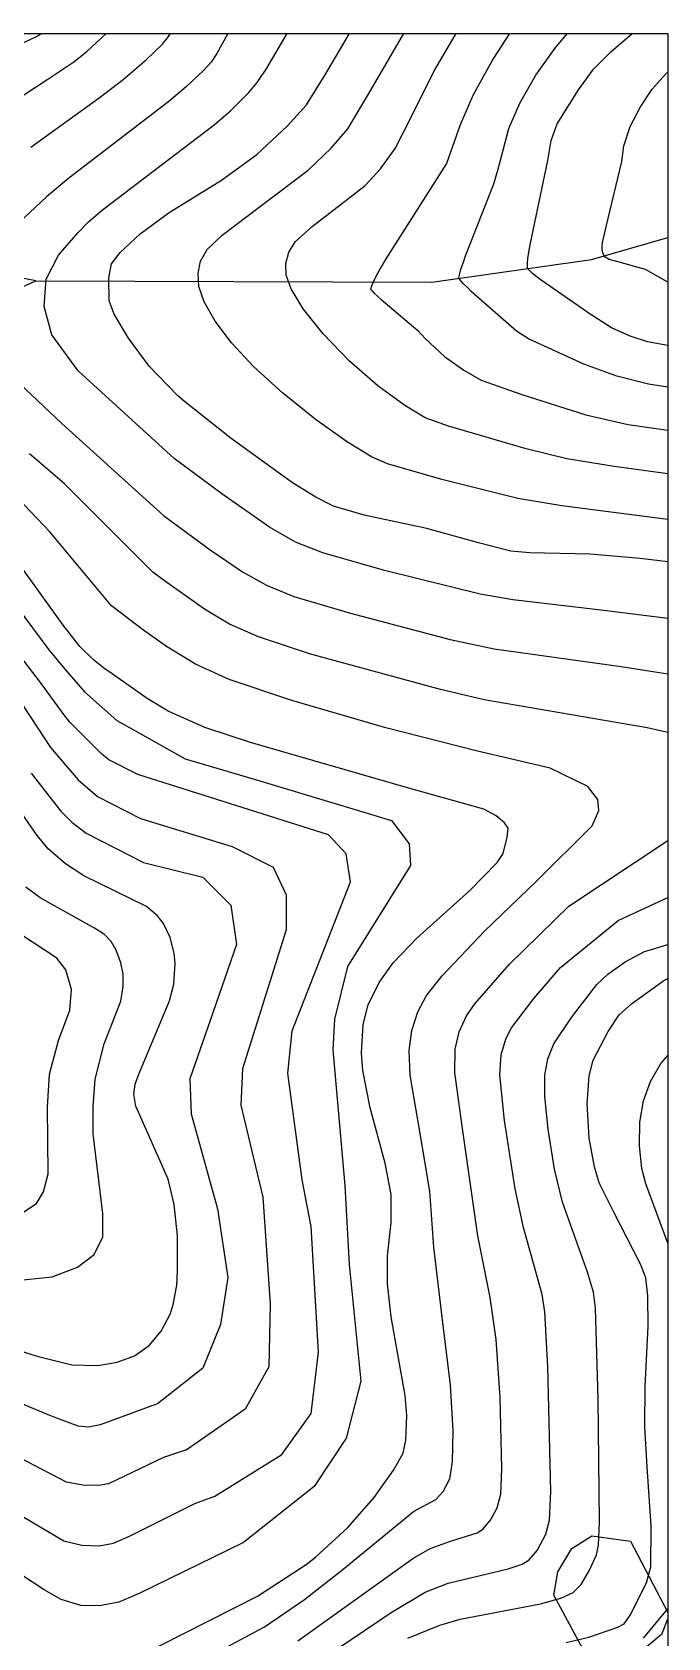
# Model space of a CAD drawing. Extents: x 197794 to 200030, y 561152 to 563931.
# Drawn here: x 199871.8 to 200000, y 563603.6 to 563927.4 of the extents above; entities that cross this region are included whole.
import ezdxf

# ---------------------------------------------------------------- set-up
doc = ezdxf.new("R2010")
doc.units = 0
for name, color, linetype in [('E0022112', 5, 'CONTINUOUS'), ('F0017111', 30, 'CONTINUOUS'), ('F0017114', 7, 'CONTINUOUS'), ('G0037213', 32, 'CONTINUOUS'), ('H0017334', 7, 'CONTINUOUS')]:
    doc.layers.add(name, color=color, linetype=linetype)

msp = doc.modelspace()

# ---------------------------------------------------------------- linework, layer by layer
at = {"layer": 'E0022112', "flags": 128}
for points in [[(199751.349, 563806.077), (199759.012, 563817.362), (199782.46, 563841.372), (199830.026, 563858.248), (199872.599, 563877.274), (199796.007, 563892.216), (199724.087, 563888.21)], [(199872.599, 563877.274), (199952.39, 563877.01), (199984.61, 563881.61), (200000, 563886.04)]]:
    msp.add_lwpolyline(points, dxfattribs=at)
at = {"layer": 'F0017111', "flags": 128}
for points, elevation in [([(199865.67, 563911.85), (199874.99, 563917.94), (199880.26, 563921.42), (199882.88, 563923.5), (199886.745, 563927.155)], 270), ([(199911.241, 563927.152), (199911.19, 563927.04), (199909.1, 563923.15), (199907.9, 563921.41), (199906.41, 563919.69), (199902.98, 563916.44), (199899.4, 563913.47), (199879.24, 563898.01), (199874.74, 563894.25), (199866.99, 563886.97)], 260), ([(199871.54, 563904.23), (199885.36, 563914.2), (199890.17, 563917.87), (199894.9, 563921.93), (199898.09, 563925.04), (199899.35, 563926.58), (199899.722, 563927.154)], 265), ([(200000, 563809.18), (199987.1, 563810.78), (199968.73, 563812.91), (199962.19, 563814.1), (199942.88, 563818.88), (199930.41, 563822.4), (199924.91, 563824.55), (199919.69, 563827.58), (199910.11, 563834.34), (199900.45, 563841.48), (199881.14, 563859.14), (199875.82, 563866.42), (199874.25, 563872.12), (199874.64, 563877.63), (199877.15, 563882.44), (199881.1, 563887.04), (199883.26, 563889.22), (199886.04, 563891.58), (199896.16, 563899.34), (199908.51, 563908.75), (199911.85, 563911.58), (199915.54, 563915.24), (199917.23, 563917.25), (199919.12, 563920.14), (199923.26, 563927.15)], 255), ([(200000, 563829.16), (199978.64, 563831.88), (199969.77, 563833.41), (199954.42, 563837.24), (199943.5, 563840.38), (199940.27, 563841.8), (199935.2, 563844.86), (199928.89, 563849.37), (199922.3, 563854.68), (199916.46, 563859.97), (199912.01, 563864.75), (199908.75, 563869.14), (199906.49, 563873.05), (199905.43, 563876.13), (199905.3, 563878.8), (199905.8, 563881.25), (199907.15, 563883.57), (199910.16, 563886.52), (199917.88, 563892.36), (199927.46, 563899.57), (199932.14, 563904.02), (199935.48, 563907.91), (199940.12, 563915.72), (199946.748, 563927.147)], 245), ([(200000, 563838.37), (199989.14, 563839.8), (199979.6, 563841.39), (199971.45, 563843.37), (199955.78, 563847.96), (199951.05, 563849.65), (199946.94, 563852.14), (199941.55, 563856.1), (199935.81, 563861.09), (199930.48, 563866.57), (199926.47, 563871.62), (199924.05, 563875.64), (199923.04, 563878.43), (199922.99, 563880.78), (199923.56, 563883.06), (199924.94, 563885.24), (199928.31, 563888.25), (199938.96, 563896.53), (199942.07, 563899.86), (199945.01, 563903.99), (199948.26, 563910.29), (199952.85, 563919.5), (199957.298, 563927.146)], 240), ([(199968.063, 563927.144), (199964.88, 563922.18), (199960.78, 563914.78), (199958.12, 563908.75), (199955.36, 563900.91), (199943.17, 563881.74), (199942.22, 563880.09), (199941.11, 563878.15), (199940.56, 563876.99), (199940.25, 563876.2), (199940.03, 563875.66), (199940.19, 563875.46), (199940.42, 563875.18), (199940.8, 563874.77), (199941.51, 563874.12), (199942.11, 563873.56), (199949.61, 563867.26), (199951.05, 563865.66), (199954.98, 563862.04), (199958.84, 563859.26), (199962.37, 563857.24), (199970.53, 563854.34), (199983.44, 563850.24), (199991.99, 563848.29), (200000, 563847.17)], 235), ([(200000, 563855.86), (199996.11, 563856.44), (199989.7, 563858.02), (199983.09, 563860.5), (199971.93, 563865.61), (199969.46, 563867.1), (199960.37, 563875.13), (199959.65, 563875.84), (199958.79, 563876.67), (199958.33, 563877.18), (199958.06, 563877.54), (199957.87, 563877.79), (199957.94, 563878.19), (199958.04, 563878.76), (199958.27, 563879.61), (199958.77, 563881.07), (199959.19, 563882.3), (199964.92, 563896.83), (199965.73, 563899.59), (199966.19, 563901.35), (199967.93, 563908.02), (199970.15, 563913.1), (199973.4, 563918.74), (199977.38, 563924.43), (199979.772, 563927.143)], 230), ([(200000, 563877.04), (199995.46, 563879.57), (199990.2, 563881.04), (199988.15, 563881.61), (199987.83, 563881.77), (199987.53, 563881.93), (199987.31, 563882.15), (199987.18, 563882.35), (199986.93, 563882.82), (199986.74, 563883.47), (199986.75, 563884.23), (199986.84, 563885), (199987.9, 563889.61), (199990.74, 563901.35), (199991.14, 563904.52), (199992.38, 563908.42), (199994.46, 563912.39), (199996.86, 563915.96), (199999.53, 563918.98), (200000, 563919.4)], 220), ([(199860.67, 563864.65), (199877.79, 563848.51), (199898.32, 563829.98), (199907.7, 563823.06), (199914.27, 563818.58), (199919.08, 563815.9), (199924.62, 563813.64), (199936.02, 563810.24), (199956.11, 563804.96), (199964.96, 563803.06), (199990.58, 563799.49), (200000, 563798.03)], 260), ([(200000, 563786.16), (199995.8, 563787.11), (199962.97, 563792.8), (199954.13, 563794.84), (199927.75, 563802.08), (199917.47, 563805.5), (199911.64, 563808.05), (199906.59, 563811.06), (199898.53, 563816.75), (199896.19, 563818.49), (199878.38, 563836.32), (199871.3, 563842.41)], 265), ([(199894.94, 563593.14), (199918.71, 563605.85), (199926.74, 563611.33), (199934.53, 563617.44), (199948.7, 563629.11), (199953.2, 563631.47), (199954.7, 563633.13), (199956.01, 563635.66), (199956.58, 563639.07), (199956.69, 563645.37), (199956.18, 563654.6), (199954.59, 563667.7), (199952.81, 563682.41), (199952, 563693.67), (199950.09, 563705.33), (199948.06, 563717.09), (199947.82, 563722.07), (199948.35, 563726.06), (199949.59, 563729.84), (199951.35, 563733.16), (199954.53, 563737.13), (199963.06, 563746.14), (199973.51, 563756.17), (199984.71, 563767.38), (199986.1, 563770.48), (199985.88, 563772.65), (199984.95, 563773.9), (199983.84, 563775.32), (199976.25, 563778.97), (199961.38, 563782.48), (199943.14, 563787.13), (199924.21, 563792.64), (199911.56, 563796.85), (199904.8, 563799.94), (199898.95, 563803.54), (199894.06, 563806.99), (199887.83, 563811.72), (199875.43, 563826.67), (199867.75, 563834.74)], 270), ([(199861.05, 563633.3), (199878.24, 563623.13), (199881.83, 563622.26), (199885.34, 563622.18), (199888.26, 563622.72), (199891.44, 563624.11), (199904.64, 563630.66), (199908.66, 563632.16), (199922.18, 563640.6), (199928.07, 563648.85), (199929.55, 563661.23), (199928.07, 563686.56), (199926.3, 563695.99), (199923.36, 563717.5), (199924.24, 563726.05), (199936.03, 563756.1), (199935.15, 563761.7), (199931.61, 563765.53), (199893.12, 563777.74), (199887.32, 563780.7), (199885.88, 563781.79), (199879.44, 563788.27), (199878.23, 563789.82), (199873.35, 563796.56), (199857.47, 563817.12)], 285), ([(199863.92, 563818.01), (199875.19, 563802.86), (199878.08, 563799.39), (199882.39, 563794.4), (199888.91, 563788.64), (199892.53, 563786.62), (199902.72, 563780.85), (199917.76, 563776.43), (199944.29, 563768.47), (199947.82, 563763.76), (199948.12, 563759.34), (199935.44, 563739.01), (199932.79, 563728.4), (199932.49, 563722.22), (199934.85, 563694.81), (199935.74, 563678.9), (199938.1, 563655.33), (199935.15, 563643.84), (199928.66, 563634.12), (199914.45, 563622.82), (199893.56, 563612.63), (199889.31, 563610.78), (199885.43, 563610.06), (199881.62, 563610.15), (199877.7, 563611.3), (199874.27, 563613.25), (199857.96, 563624)], 280), ([(199868.62, 563793.73), (199875.54, 563783.13), (199881.14, 563776.64), (199885.02, 563773.29), (199893.71, 563768.86), (199912.16, 563763.17), (199920.41, 563759.04), (199923.06, 563753.45), (199923.06, 563746.38), (199914.22, 563718.38), (199913.92, 563711.02), (199918.35, 563692.46), (199919.82, 563670.95), (199919.53, 563658.28), (199914.81, 563649.74), (199902.89, 563641.48), (199902.78, 563641.42), (199898.29, 563639.99), (199887.2, 563634.67), (199885.26, 563634.31), (199882.05, 563634.38), (199878.78, 563634.97), (199864.14, 563642.6)], 290), ([(199871.65, 563777.99), (199877.55, 563770.36), (199879.83, 563768.07), (199882.72, 563765.89), (199894.3, 563759.98), (199906.26, 563756.98), (199911.86, 563751.38), (199913.04, 563743.43), (199907.74, 563728.11), (199903.61, 563716.32), (199903.9, 563709.25), (199909.21, 563690.1), (199911.27, 563676.25), (199909.8, 563666.82), (199906.26, 563657.99), (199897.1, 563650.81), (199895.2, 563650.14), (199891.03, 563648.56), (199887.55, 563647.29), (199885.54, 563646.59), (199883.21, 563646.11), (199881.12, 563646.26), (199875.73, 563648.32), (199867.22, 563651.9)], 295), ([(199925.37, 563603.02), (199948.59, 563619.58), (199952.08, 563621.63), (199956.2, 563623.12), (199961.58, 563624.79), (199962.67, 563625.49), (199964.22, 563627.31), (199965.6, 563629.82), (199966.32, 563632.56), (199966.56, 563637.68), (199966.19, 563652.05), (199965.4, 563663.76), (199964.18, 563672.22), (199961.7, 563684.7), (199958.45, 563707.23), (199957.08, 563717.64), (199957.15, 563722.34), (199957.92, 563725.84), (199959.39, 563729.05), (199961.05, 563731.46), (199968.09, 563739.45), (199980.01, 563751.18), (200000, 563764.38)], 265), ([(199868.03, 563675.62), (199875.88, 563676.4), (199880.98, 563678.36), (199884.31, 563680.91), (199886.08, 563684.44), (199886.08, 563689.15), (199884.12, 563705.26), (199884.12, 563710.76), (199884.51, 563716.25), (199886.36, 563723.38), (199889.69, 563731.98), (199890.16, 563734.96), (199890.16, 563737.46), (199889.7, 563739.73), (199888.79, 563742.29), (199887.77, 563744.05), (199886.41, 563745.43), (199884.42, 563746.71), (199873.47, 563752.83), (199870.59, 563755.01)], 305), ([(199928.31, 563597.98), (199944.2, 563608.74), (199951.1, 563612.79), (199955.72, 563614.64), (199967.77, 563617.51), (199970.62, 563618.43), (199972.03, 563619.32), (199973.66, 563621.18), (199975.4, 563624.53), (199976.15, 563627.31), (199976.41, 563633.08), (199975.81, 563658.24), (199975.19, 563669.32), (199974.63, 563672.84), (199970.88, 563686.38), (199969.21, 563694.14), (199967.07, 563707.95), (199966.11, 563717.13), (199966.42, 563721.27), (199967.37, 563724.56), (199968.45, 563726.62), (199972.99, 563732.52), (199978.38, 563738.82), (199989.96, 563748.29), (200000, 563752.89)], 260), ([(199869.97, 563689.4), (199872.74, 563691.2), (199874.13, 563693.56), (199875.1, 563697.16), (199874.96, 563710.61), (199875.37, 563717.26), (199877.16, 563724.08), (199879.42, 563730.22), (199879.77, 563734.33), (199878.6, 563738.35), (199876.82, 563740.7), (199864.37, 563748.8)], 310), ([(199947.58, 563603.51), (199954.02, 563606.16), (199958.16, 563607.37), (199974.32, 563610.44), (199978.4, 563611.58), (199980.92, 563612.77), (199982.49, 563614.35), (199984.23, 563617.26), (199985.58, 563620.34), (199986.01, 563622.31), (199986.24, 563626.92), (199985.94, 563651.84), (199985.41, 563670.1), (199985.03, 563673.31), (199983.81, 563677.32), (199978.75, 563691.44), (199977.14, 563698.1), (199975.86, 563706.17), (199975.21, 563712.78), (199975.21, 563717.11), (199975.78, 563720.38), (199976.98, 563723.4), (199980.55, 563728.68), (199985.71, 563735.34), (199987.9, 563737.43), (199991.42, 563739.96), (199995.28, 563741.99), (199996.7, 563742.42), (200000, 563743.4)], 255), ([(200000, 563683.21), (199995.59, 563695.13), (199994.78, 563698.25), (199994.29, 563702.82), (199994.36, 563707.59), (199995.06, 563711.9), (199996.51, 563715.82), (199998.56, 563719.4), (200000, 563721.07)], 245), ([(199995.08, 563603.52), (200000, 563609.44)], 245)]:
    msp.add_lwpolyline(points, dxfattribs=dict(at, elevation=elevation))
at = {"layer": 'F0017114', "flags": 128}
for points, elevation in [([(199866.09, 563923.42), (199872.87, 563926.63), (199873.676, 563927.157)], 275), ([(200000, 563820.62), (199994.42, 563821.28), (199984.33, 563822.12), (199972.14, 563822.4), (199968.36, 563822.77), (199961.8, 563824.42), (199951.4, 563827.32), (199938.78, 563829.99), (199932.62, 563831.86), (199929, 563833.62), (199924.31, 563836.52), (199911.99, 563845.49), (199902.58, 563852.97), (199901.18, 563854.09), (199895.45, 563860.09), (199891.24, 563865.69), (199888.34, 563870.58), (199887.34, 563873.24), (199887.32, 563877.91), (199887.82, 563880.72), (199889.58, 563882.98), (199893.59, 563886.77), (199899.47, 563891.05), (199910.03, 563897.55), (199917.14, 563902.78), (199923.33, 563908.53), (199927.17, 563912.8), (199930.92, 563918.84), (199935.809, 563927.149)], 250), ([(200000, 563864.22), (199995.87, 563864.99), (199992.38, 563866.13), (199988.64, 563867.79), (199984.31, 563870.57), (199974.45, 563877.44), (199973.65, 563878.05), (199972.71, 563878.77), (199972.21, 563879.22), (199971.9, 563879.54), (199971.68, 563879.76), (199971.69, 563880.2), (199971.7, 563880.83), (199971.78, 563881.8), (199972.05, 563883.45), (199972.28, 563884.86), (199975.81, 563901.54), (199976.47, 563905.61), (199977.67, 563908.97), (199981.96, 563915.8), (199984.98, 563919.98), (199988.5, 563923.43), (199992.781, 563927.141)], 225), ([(199892.76, 563599.55), (199917.27, 563611.98), (199927.27, 563618.53), (199929.06, 563619.93), (199935.38, 563625.75), (199940.8, 563631.92), (199944.67, 563637.39), (199946.61, 563640.86), (199947.19, 563643.44), (199947.38, 563648.42), (199947.02, 563652.47), (199944.22, 563668.34), (199943.45, 563675), (199943.45, 563680.63), (199944.24, 563687.39), (199944.21, 563693.04), (199943.01, 563699.34), (199939.95, 563710.5), (199938.51, 563718.03), (199938.22, 563721.49), (199938.58, 563727.29), (199939.56, 563731.24), (199941.81, 563735.74), (199944.65, 563739.74), (199949.37, 563744.7), (199960.1, 563754.31), (199965.56, 563759.95), (199966.82, 563761.8), (199967.62, 563765.05), (199967.77, 563766.89), (199967.09, 563767.95), (199965.41, 563769.39), (199962.91, 563770.71), (199947.54, 563775.02), (199915.88, 563784.17), (199906.65, 563787.21), (199899.25, 563790.49), (199895.01, 563793.06), (199887.3, 563798.5), (199886.55, 563798.99), (199884.19, 563800.87), (199881.42, 563803.55), (199878.1, 563807.8), (199867.29, 563822.88)], 275), ([(199867.75, 563661.99), (199872.87, 563660.4), (199879.86, 563658.64), (199885.09, 563658.55), (199888.98, 563659.21), (199892.47, 563660.47), (199895.43, 563662.53), (199897.84, 563665.45), (199899.63, 563668.9), (199900.26, 563670.75), (199901.01, 563674.72), (199901.15, 563677.61), (199901.11, 563684.68), (199900.48, 563690.96), (199899.29, 563696.11), (199892.73, 563710.84), (199892.33, 563713.23), (199892.63, 563715.26), (199893.32, 563717.26), (199899.51, 563732.07), (199900.43, 563735.41), (199900.67, 563739.52), (199900.44, 563741.66), (199899.65, 563744.81), (199898.3, 563747.66), (199897.12, 563749.22), (199894.89, 563751.1), (199882.27, 563757.28), (199878.55, 563759.7), (199875.07, 563762.73), (199872.84, 563765.42), (199867.54, 563773.05)], 300), ([(199979.51, 563602.69), (199984.09, 563603.71), (199989.93, 563605.73), (199991.21, 563606.43), (199992.4, 563608.2), (199995.69, 563614.7), (199996.58, 563617.91), (199996.65, 563626.22), (199995.83, 563638.1), (199995.35, 563646.18), (199995.42, 563654.37), (199996.02, 563666.41), (199995.95, 563672.55), (199995.55, 563676.17), (199994.46, 563678.97), (199989.11, 563689.48), (199986.13, 563695.34), (199985.23, 563698.57), (199984.14, 563704.39), (199983.7, 563711.33), (199984.14, 563716.97), (199984.94, 563720.08), (199987.96, 563725.86), (199990.15, 563729.23), (199992.67, 563731.49), (199999.21, 563736.17), (200000, 563736.57)], 250)]:
    msp.add_lwpolyline(points, dxfattribs=dict(at, elevation=elevation))
at = {"layer": 'G0037213', "flags": 128}
msp.add_lwpolyline([(200000, 563607.53), (199998.74, 563604.26), (199993.76, 563600.11), (199988.95, 563599.3), (199984.55, 563600.24), (199982.43, 563602.14), (199977.02, 563612.23), (199977.84, 563616.91), (199980.66, 563621.6), (199984.64, 563624.14), (199992.49, 563623.07), (200000, 563608.73)], dxfattribs=at)
at = {"layer": 'H0017334', "flags": 128}
msp.add_lwpolyline([(197794.53, 563927.44), (200000, 563927.14), (200000, 561152.39), (197793.79, 561152.69)], close=True, dxfattribs=at)

doc.saveas('drawing.dxf')
